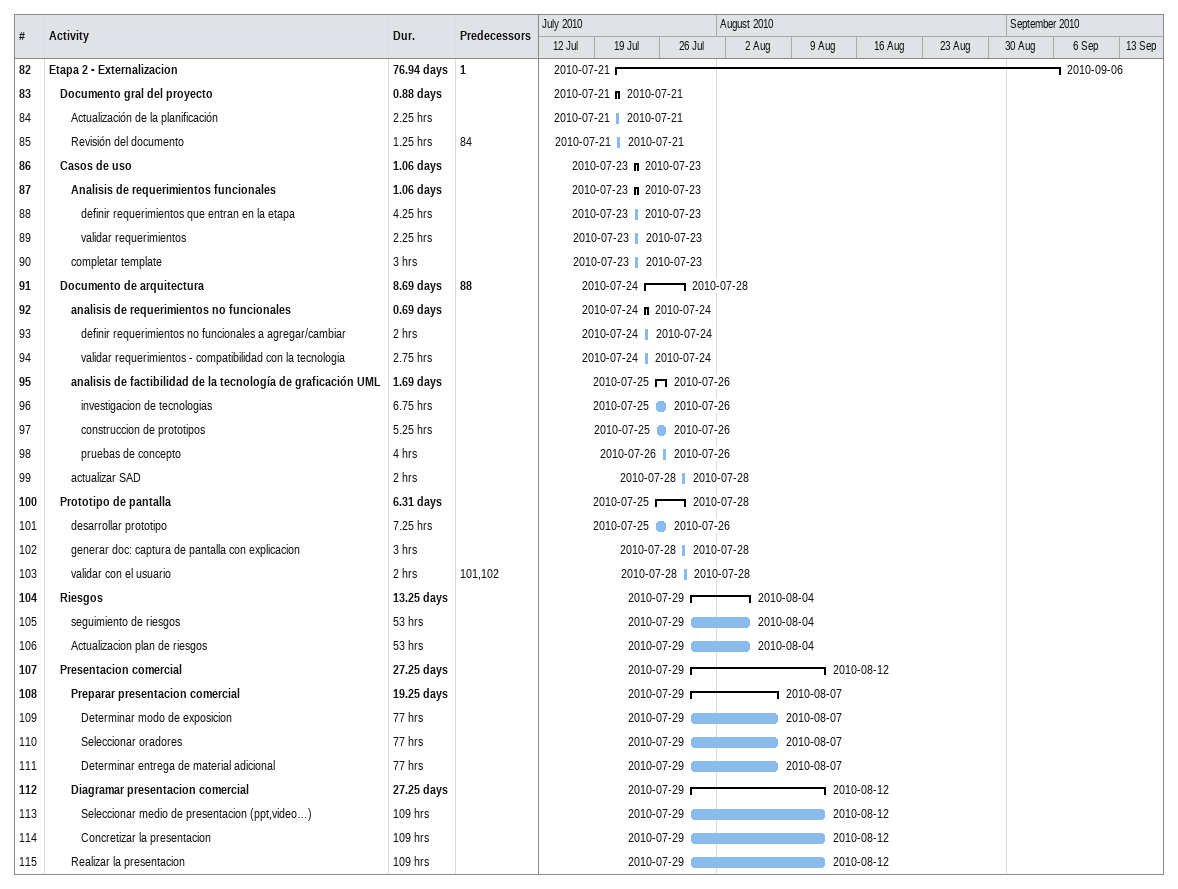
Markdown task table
| ID | Level | Task | Duration | Start | Finish | Predecessors |
|---|---|---|---|---|---|---|
| 82 | 1 | **Etapa 2 - Externalizacion** | 76.94d | 2010-07-21 | 2010-09-06 | 1 |
| 83 | 2 | **Documento gral del proyecto** | 0.88d | 2010-07-21 | 2010-07-21 |  |
| 84 | 3 | Actualización de la planificación | 2.25h | 2010-07-21 | 2010-07-21 |  |
| 85 | 3 | Revisión del documento | 1.25h | 2010-07-21 | 2010-07-21 | 84 |
| 86 | 2 | **Casos de uso** | 1.06d | 2010-07-23 | 2010-07-23 |  |
| 87 | 3 | **Analisis de requerimientos funcionales** | 1.06d | 2010-07-23 | 2010-07-23 |  |
| 88 | 4 | definir requerimientos que entran en la etapa | 4.25h | 2010-07-23 | 2010-07-23 |  |
| 89 | 4 | validar requerimientos | 2.25h | 2010-07-23 | 2010-07-23 |  |
| 90 | 3 | completar template | 3h | 2010-07-23 | 2010-07-23 |  |
| 91 | 2 | **Documento de arquitectura** | 8.69d | 2010-07-24 | 2010-07-28 | 88 |
| 92 | 3 | **analisis de requerimientos no funcionales** | 0.69d | 2010-07-24 | 2010-07-24 |  |
| 93 | 4 | definir requerimientos no funcionales a agregar/cambiar | 2h | 2010-07-24 | 2010-07-24 |  |
| 94 | 4 | validar requerimientos - compatibilidad con la tecnologia | 2.75h | 2010-07-24 | 2010-07-24 |  |
| 95 | 3 | **analisis de factibilidad de la tecnología de graficación UML** | 1.69d | 2010-07-25 | 2010-07-26 |  |
| 96 | 4 | investigacion de tecnologias | 6.75h | 2010-07-25 | 2010-07-26 |  |
| 97 | 4 | construccion de prototipos | 5.25h | 2010-07-25 | 2010-07-26 |  |
| 98 | 4 | pruebas de concepto | 4h | 2010-07-26 | 2010-07-26 |  |
| 99 | 3 | actualizar SAD | 2h | 2010-07-28 | 2010-07-28 |  |
| 100 | 2 | **Prototipo de pantalla** | 6.31d | 2010-07-25 | 2010-07-28 |  |
| 101 | 3 | desarrollar prototipo | 7.25h | 2010-07-25 | 2010-07-26 |  |
| 102 | 3 | generar doc: captura de pantalla con explicacion | 3h | 2010-07-28 | 2010-07-28 |  |
| 103 | 3 | validar con el usuario | 2h | 2010-07-28 | 2010-07-28 | 101, 102 |
| 104 | 2 | **Riesgos** | 13.25d | 2010-07-29 | 2010-08-04 |  |
| 105 | 3 | seguimiento de riesgos | 53h | 2010-07-29 | 2010-08-04 |  |
| 106 | 3 | Actualizacion plan de riesgos | 53h | 2010-07-29 | 2010-08-04 |  |
| 107 | 2 | **Presentacion comercial** | 27.25d | 2010-07-29 | 2010-08-12 |  |
| 108 | 3 | **Preparar presentacion comercial** | 19.25d | 2010-07-29 | 2010-08-07 |  |
| 109 | 4 | Determinar modo de exposicion | 77h | 2010-07-29 | 2010-08-07 |  |
| 110 | 4 | Seleccionar oradores | 77h | 2010-07-29 | 2010-08-07 |  |
| 111 | 4 | Determinar entrega de material adicional | 77h | 2010-07-29 | 2010-08-07 |  |
| 112 | 3 | **Diagramar presentacion comercial** | 27.25d | 2010-07-29 | 2010-08-12 |  |
| 113 | 4 | Seleccionar medio de presentacion (ppt,video…) | 109h | 2010-07-29 | 2010-08-12 |  |
| 114 | 4 | Concretizar la presentacion | 109h | 2010-07-29 | 2010-08-12 |  |
| 115 | 3 | Realizar la presentacion | 109h | 2010-07-29 | 2010-08-12 |  |
